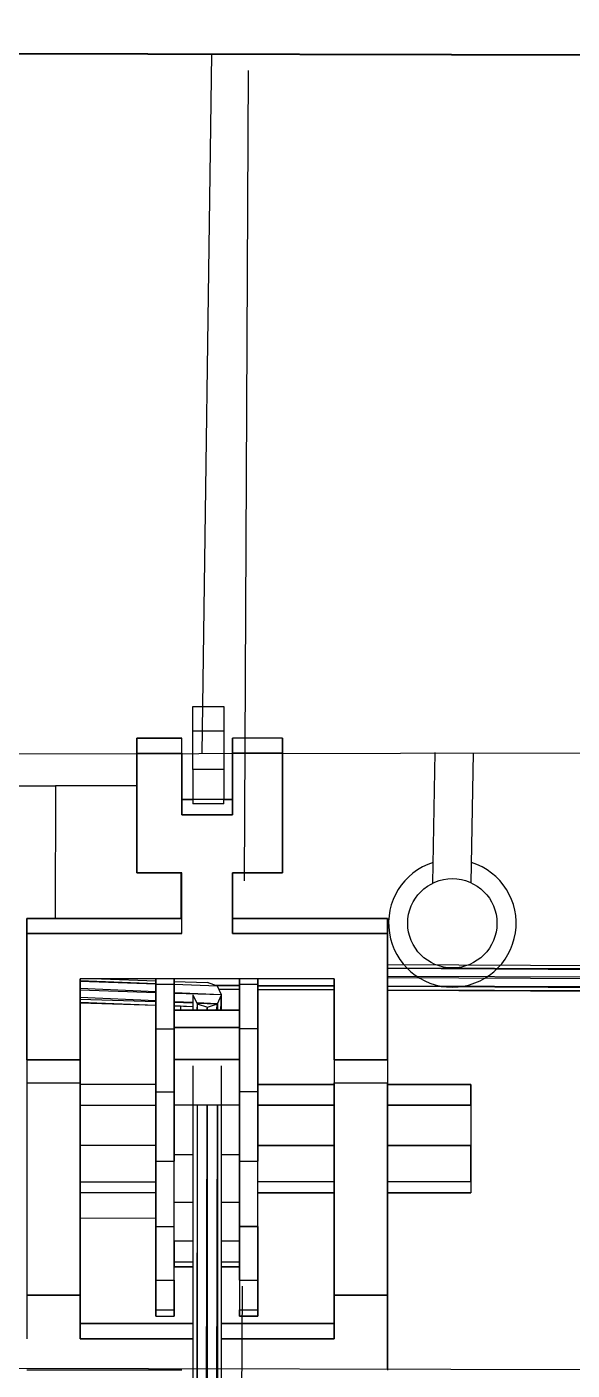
# Model space of a CAD drawing. Header units: millimetres. Extents: x -4997 to -4876, y -8737 to -8661.
# Drawn here: x -4948.291 to -4947.863, y -8694.114 to -8693.061 of the extents above; entities that cross this region are included whole.
import ezdxf

# ---------------------------------------------------------------- set-up
doc = ezdxf.new("R2010")
doc.units = ezdxf.units.MM
doc.header["$LTSCALE"] = 0.1
doc.linetypes.add('HIDDEN', pattern=[9.525, 6.35, -3.175])
for name, color, linetype in [('cobertura nova', 4, 'Continuous'), ('imagem', 7, 'Continuous'), ('layout cobertura', 251, 'Continuous'), ('visto', 9, 'Continuous')]:
    doc.layers.add(name, color=color, linetype=linetype)
doc.layers.add('coberturas', color=7, linetype='Continuous', lineweight=40)
picture_1 = doc.add_image_def('image1.jpg', size_in_pixel=(1920, 1080))

# ---------------------------------------------------------------- blocks, each defined once
blk = doc.blocks.new('descida pluvial ext')
for p, q in [((-4901.9535, -8405.1507), (-4901.9553, -8405.2522)), ((-4901.9235, -8405.1504), (-4901.9253, -8405.2527))]:
    blk.add_line(p, q)
blk.add_circle((-4901.9388, -8405.119), 0.035)
blk.add_arc((-4901.9388, -8405.119), 0.05, 287.5099, 252.5885)

msp = doc.modelspace()

# ---------------------------------------------------------------- linework, layer by layer
at = {"layer": 'cobertura nova'}
for p, q in [((-4948.1603, -8693.5936), (-4948.136, -8693.5936)), ((-4948.1603, -8693.6126), (-4948.1603, -8693.5936)), ((-4948.136, -8693.5936), (-4948.136, -8693.6126)), ((-4948.1603, -8693.6126), (-4948.136, -8693.6126)), ((-4948.1603, -8693.6428), (-4948.1603, -8693.6126)), ((-4948.136, -8693.6126), (-4948.136, -8693.6428)), ((-4948.2042, -8693.6301), (-4948.2042, -8693.6184)), ((-4948.2042, -8693.6184), (-4948.1689, -8693.6184)), ((-4948.1689, -8693.6184), (-4948.2042, -8693.6184)), ((-4948.2042, -8693.6665), (-4948.2042, -8693.6184)), ((-4948.2042, -8693.6184), (-4948.2042, -8693.6301)), ((-4948.1689, -8693.6301), (-4948.1689, -8693.6184)), ((-4948.1293, -8693.6665), (-4948.1293, -8693.6184)), ((-4948.1293, -8693.6184), (-4948.1293, -8693.6301)), ((-4948.0901, -8693.6184), (-4948.1293, -8693.6184)), ((-4948.1293, -8693.6301), (-4948.1293, -8693.6184)), ((-4948.0901, -8693.6184), (-4948.0901, -8693.6301)), ((-4948.0901, -8693.6301), (-4948.0901, -8693.6184)), ((-4948.2042, -8693.6783), (-4948.2042, -8693.6301)), ((-4948.2042, -8693.6301), (-4948.1689, -8693.6301)), ((-4948.2042, -8693.6301), (-4948.2042, -8693.6783)), ((-4948.1689, -8693.6301), (-4948.1689, -8693.6783)), ((-4948.1689, -8693.6301), (-4948.1689, -8693.6665)), ((-4948.1689, -8693.6783), (-4948.1689, -8693.6301)), ((-4948.1293, -8693.6783), (-4948.1293, -8693.6301)), ((-4948.1293, -8693.6301), (-4948.0901, -8693.6301)), ((-4948.1293, -8693.6301), (-4948.1293, -8693.6783)), ((-4948.1293, -8693.6301), (-4948.1293, -8693.6301)), ((-4948.0901, -8693.6301), (-4948.1293, -8693.6301)), ((-4948.0901, -8693.6301), (-4948.0901, -8693.6783)), ((-4948.0901, -8693.6783), (-4948.0901, -8693.6301)), ((-4948.136, -8693.6428), (-4948.1603, -8693.6428)), ((-4948.1603, -8693.6428), (-4948.1603, -8693.6665)), ((-4948.136, -8693.6428), (-4948.136, -8693.6665)), ((-4948.4301, -8693.656), (-4948.268, -8693.6558)), ((-4948.268, -8693.6558), (-4948.4301, -8693.6562)), ((-4948.268, -8693.6558), (-4948.2684, -8693.7596)), ((-4948.2042, -8693.6557), (-4948.268, -8693.6558)), ((-4948.2042, -8693.6665), (-4948.2042, -8693.6783)), ((-4948.2042, -8693.6783), (-4948.2042, -8693.6665)), ((-4948.1689, -8693.6665), (-4948.1603, -8693.6665)), ((-4948.1689, -8693.6665), (-4948.1689, -8693.6783)), ((-4948.1603, -8693.6665), (-4948.1689, -8693.6665)), ((-4948.1603, -8693.6665), (-4948.1603, -8693.6699)), ((-4948.136, -8693.6665), (-4948.1603, -8693.6665)), ((-4948.136, -8693.6665), (-4948.1293, -8693.6665)), ((-4948.1293, -8693.6665), (-4948.136, -8693.6665)), ((-4948.136, -8693.6699), (-4948.136, -8693.6665)), ((-4948.1293, -8693.6665), (-4948.1293, -8693.6783)), ((-4948.1293, -8693.6783), (-4948.1293, -8693.6665)), ((-4948.2042, -8693.7238), (-4948.2042, -8693.6783)), ((-4948.2042, -8693.6783), (-4948.2042, -8693.7238)), ((-4948.1689, -8693.6783), (-4948.1689, -8693.6783)), ((-4948.1689, -8693.6783), (-4948.1293, -8693.6783)), ((-4948.1293, -8693.6783), (-4948.1689, -8693.6783)), ((-4948.136, -8693.6699), (-4948.1603, -8693.6699)), ((-4948.0901, -8693.6783), (-4948.0901, -8693.7238)), ((-4948.0901, -8693.712), (-4948.0901, -8693.6783)), ((-4948.0901, -8693.6783), (-4948.0901, -8693.712)), ((-4948.0901, -8693.7238), (-4948.0901, -8693.6783)), ((-4948.1689, -8693.7238), (-4948.2042, -8693.7238)), ((-4948.2042, -8693.7238), (-4948.1689, -8693.7238)), ((-4948.2042, -8693.7238), (-4948.2042, -8693.7238)), ((-4948.1698, -8693.7238), (-4948.1699, -8693.7596)), ((-4948.1689, -8693.7715), (-4948.1689, -8693.7238)), ((-4948.0901, -8693.7238), (-4948.1293, -8693.7238)), ((-4948.1293, -8693.7238), (-4948.1293, -8693.7715)), ((-4948.1293, -8693.7597), (-4948.1293, -8693.7238)), ((-4948.1293, -8693.7714), (-4948.1293, -8693.7238)), ((-4948.1293, -8693.7238), (-4948.0901, -8693.7238)), ((-4948.0901, -8693.7238), (-4948.0901, -8693.7238)), ((-4948.0901, -8693.7238), (-4948.0901, -8693.7238)), ((-4948.2905, -8693.7714), (-4948.2905, -8693.7596)), ((-4948.2905, -8693.7596), (-4948.2487, -8693.7596)), ((-4948.2905, -8693.7596), (-4948.2905, -8693.7714)), ((-4948.2487, -8693.7597), (-4948.2905, -8693.7597)), ((-4948.2487, -8693.7596), (-4948.1689, -8693.7596)), ((-4948.1689, -8693.7597), (-4948.2487, -8693.7597)), ((-4948.1293, -8693.7596), (-4948.0496, -8693.7596)), ((-4948.0496, -8693.7597), (-4948.1293, -8693.7597)), ((-4948.0496, -8693.7596), (-4948.0077, -8693.7596)), ((-4948.0077, -8693.7597), (-4948.0496, -8693.7597)), ((-4948.0077, -8693.7714), (-4948.0077, -8693.7596)), ((-4948.0077, -8693.7596), (-4948.0077, -8693.7714)), ((-4948.2487, -8693.7714), (-4948.2905, -8693.7714)), ((-4948.2905, -8693.7715), (-4948.2905, -8693.7714)), ((-4948.2905, -8693.7714), (-4948.2905, -8693.8069)), ((-4948.2905, -8693.807), (-4948.2905, -8693.7715)), ((-4948.2905, -8693.7715), (-4948.2487, -8693.7715)), ((-4948.1689, -8693.7714), (-4948.2487, -8693.7714)), ((-4948.2487, -8693.7715), (-4948.1689, -8693.7715)), ((-4948.0496, -8693.7714), (-4948.1293, -8693.7714)), ((-4948.1293, -8693.7715), (-4948.0496, -8693.7715)), ((-4948.0077, -8693.7714), (-4948.0496, -8693.7714)), ((-4948.0496, -8693.7715), (-4948.0077, -8693.7715)), ((-4948.0077, -8693.7715), (-4948.0077, -8693.7714)), ((-4948.0077, -8693.8069), (-4948.0077, -8693.7714)), ((-4948.0077, -8693.7714), (-4948.0077, -8693.7715)), ((-4948.0077, -8693.7715), (-4948.0077, -8693.807)), ((-4948.0077, -8693.7952), (-4948.0077, -8693.7716)), ((-4948.2905, -8693.807), (-4948.2905, -8693.7951)), ((-4948.0077, -8693.8587), (-4948.0077, -8693.7952)), ((-4948.0077, -8693.7957), (-4946.2993, -8693.804)), ((-4946.2993, -8693.8055), (-4948.0077, -8693.7985)), ((-4948.0077, -8693.7987), (-4946.2993, -8693.807)), ((-4946.2993, -8693.8106), (-4948.0077, -8693.8052)), ((-4948.2905, -8693.8069), (-4948.2905, -8693.8704)), ((-4948.2905, -8693.8705), (-4948.2905, -8693.807)), ((-4948.2487, -8693.8704), (-4948.2487, -8693.8069)), ((-4948.1689, -8693.807), (-4948.2487, -8693.807)), ((-4948.2487, -8693.807), (-4948.2487, -8693.8705)), ((-4948.1893, -8693.8108), (-4948.2487, -8693.8085)), ((-4948.1893, -8693.811), (-4948.2487, -8693.809)), ((-4948.1893, -8693.8172), (-4948.2487, -8693.8145)), ((-4948.1893, -8693.8178), (-4948.2487, -8693.8158)), ((-4948.2321, -8693.807), (-4948.1893, -8693.8085)), ((-4948.1893, -8693.8115), (-4948.1893, -8693.807)), ((-4948.1893, -8693.8115), (-4948.1893, -8693.807)), ((-4948.1893, -8693.807), (-4948.1893, -8693.8115)), ((-4948.1749, -8693.8115), (-4948.1893, -8693.8115)), ((-4948.1893, -8693.8462), (-4948.1893, -8693.8115)), ((-4948.1893, -8693.8115), (-4948.1893, -8693.8462)), ((-4948.1749, -8693.8115), (-4948.1749, -8693.807)), ((-4948.1749, -8693.807), (-4948.1749, -8693.8115)), ((-4948.1749, -8693.8089), (-4948.149, -8693.8098)), ((-4948.1411, -8693.8127), (-4948.1749, -8693.8114)), ((-4948.1749, -8693.8462), (-4948.1749, -8693.8115)), ((-4948.1749, -8693.8115), (-4948.1749, -8693.8462)), ((-4948.1411, -8693.8127), (-4948.1749, -8693.8115)), ((-4948.1293, -8693.807), (-4948.1689, -8693.807)), ((-4948.1411, -8693.8127), (-4948.149, -8693.8098)), ((-4948.1434, -8693.8118), (-4948.1237, -8693.8119)), ((-4948.1424, -8693.8122), (-4948.1237, -8693.8123)), ((-4948.1378, -8693.8195), (-4948.1411, -8693.8127)), ((-4948.14, -8693.8149), (-4948.1237, -8693.815)), ((-4948.1399, -8693.8151), (-4948.1237, -8693.8152)), ((-4948.0496, -8693.807), (-4948.1293, -8693.807)), ((-4948.1238, -8693.8211), (-4948.1238, -8693.807)), ((-4948.1238, -8693.807), (-4948.1238, -8693.8115)), ((-4948.1238, -8693.8115), (-4948.1238, -8693.8462)), ((-4948.1237, -8693.8115), (-4948.1237, -8693.807)), ((-4948.1093, -8693.8115), (-4948.1237, -8693.8115)), ((-4948.1237, -8693.8462), (-4948.1237, -8693.8115)), ((-4948.1093, -8693.807), (-4948.1093, -8693.8115)), ((-4948.1093, -8693.8211), (-4948.1093, -8693.807)), ((-4948.1093, -8693.8115), (-4948.1093, -8693.807)), ((-4948.1093, -8693.8115), (-4948.1093, -8693.8462)), ((-4948.1093, -8693.8462), (-4948.1093, -8693.8115)), ((-4948.1093, -8693.8119), (-4948.0496, -8693.8121)), ((-4948.1093, -8693.8123), (-4948.0496, -8693.8126)), ((-4948.1093, -8693.8151), (-4948.0496, -8693.8153)), ((-4948.1093, -8693.8152), (-4948.0496, -8693.8155)), ((-4948.0496, -8693.8069), (-4948.0496, -8693.8704)), ((-4948.0496, -8693.8705), (-4948.0496, -8693.807)), ((-4948.0496, -8693.807), (-4948.0496, -8693.8587)), ((-4948.0496, -8693.8586), (-4948.0496, -8693.807)), ((-4948.0077, -8693.8058), (-4946.2993, -8693.814)), ((-4948.0077, -8693.8704), (-4948.0077, -8693.8069)), ((-4948.0077, -8693.807), (-4948.0077, -8693.8705)), ((-4948.0077, -8693.807), (-4948.0077, -8693.8586)), ((-4948.0077, -8693.8123), (-4946.2993, -8693.8176)), ((-4948.0077, -8693.8128), (-4946.2993, -8693.8209)), ((-4948.0077, -8693.8155), (-4946.2993, -8693.8224)), ((-4948.0077, -8693.8157), (-4946.2993, -8693.8238)), ((-4948.1893, -8693.8242), (-4948.2487, -8693.8215)), ((-4948.2487, -8693.8228), (-4948.1893, -8693.8248)), ((-4948.1893, -8693.8277), (-4948.2487, -8693.8254)), ((-4948.1893, -8693.8279), (-4948.2487, -8693.8259)), ((-4948.1378, -8693.8195), (-4948.1749, -8693.8179)), ((-4948.1378, -8693.8195), (-4948.1749, -8693.8183)), ((-4948.1603, -8693.8255), (-4948.1749, -8693.8249)), ((-4948.1749, -8693.8253), (-4948.1603, -8693.8258)), ((-4948.1603, -8693.8195), (-4948.1603, -8693.8316)), ((-4948.1603, -8693.8195), (-4948.157, -8693.8264)), ((-4948.1411, -8693.8264), (-4948.1573, -8693.8257)), ((-4948.157, -8693.8264), (-4948.1573, -8693.8316)), ((-4948.1572, -8693.8259), (-4948.1411, -8693.8264)), ((-4948.157, -8693.8264), (-4948.157, -8693.8316)), ((-4948.157, -8693.8264), (-4948.149, -8693.8292)), ((-4948.149, -8693.8292), (-4948.1411, -8693.8264)), ((-4948.1418, -8693.8316), (-4948.1411, -8693.8264)), ((-4948.1411, -8693.8264), (-4948.1378, -8693.8195)), ((-4948.1411, -8693.8264), (-4948.1411, -8693.8316)), ((-4948.1384, -8693.8316), (-4948.1378, -8693.8195)), ((-4948.1378, -8693.8316), (-4948.1378, -8693.8195)), ((-4948.1238, -8693.8316), (-4948.1238, -8693.8211)), ((-4948.1603, -8693.8288), (-4948.1749, -8693.8282)), ((-4948.1603, -8693.8289), (-4948.1749, -8693.8284)), ((-4948.1237, -8693.8316), (-4948.1749, -8693.8316)), ((-4948.1749, -8693.8316), (-4948.1237, -8693.8316)), ((-4948.1701, -8693.8285), (-4948.1701, -8693.8316)), ((-4948.1494, -8693.8316), (-4948.149, -8693.8292)), ((-4948.149, -8693.8316), (-4948.149, -8693.8292)), ((-4948.1237, -8693.8316), (-4948.1237, -8693.845)), ((-4948.2487, -8693.8897), (-4948.2487, -8693.8418)), ((-4948.2487, -8693.8418), (-4948.2487, -8693.8418)), ((-4948.2487, -8693.8418), (-4948.2487, -8693.8543)), ((-4948.1893, -8693.8462), (-4948.1749, -8693.8462)), ((-4948.1893, -8693.8956), (-4948.1893, -8693.8462)), ((-4948.1893, -8693.8462), (-4948.1893, -8693.8956)), ((-4948.1237, -8693.845), (-4948.1749, -8693.845)), ((-4948.1749, -8693.845), (-4948.1237, -8693.845)), ((-4948.1749, -8693.8956), (-4948.1749, -8693.8462)), ((-4948.1749, -8693.8462), (-4948.1749, -8693.8956)), ((-4948.1603, -8693.845), (-4948.1603, -8693.845)), ((-4948.1582, -8693.845), (-4948.1582, -8693.845)), ((-4948.157, -8693.845), (-4948.157, -8693.845)), ((-4948.1514, -8693.845), (-4948.1514, -8693.845)), ((-4948.149, -8693.845), (-4948.149, -8693.845)), ((-4948.1436, -8693.845), (-4948.1436, -8693.845)), ((-4948.1411, -8693.845), (-4948.1411, -8693.845)), ((-4948.1391, -8693.845), (-4948.1391, -8693.845)), ((-4948.1378, -8693.845), (-4948.1378, -8693.845)), ((-4948.1238, -8693.8462), (-4948.1238, -8693.8956)), ((-4948.1093, -8693.8462), (-4948.1237, -8693.8462)), ((-4948.1237, -8693.8956), (-4948.1237, -8693.8462)), ((-4948.1093, -8693.8462), (-4948.1093, -8693.8956)), ((-4948.1093, -8693.8956), (-4948.1093, -8693.8462)), ((-4948.0496, -8693.8418), (-4948.0496, -8693.8585)), ((-4948.0496, -8693.8418), (-4948.0496, -8693.8418)), ((-4948.1893, -8693.8631), (-4948.1893, -8693.906)), ((-4948.0496, -8693.8704), (-4948.0496, -8693.8587)), ((-4948.2905, -8693.8704), (-4948.2487, -8693.8704)), ((-4948.2487, -8693.8705), (-4948.2905, -8693.8705)), ((-4948.2905, -8693.8705), (-4948.2905, -8693.8883)), ((-4948.2487, -8693.8705), (-4948.2487, -8693.8883)), ((-4948.1749, -8693.8701), (-4948.1237, -8693.8701)), ((-4948.1237, -8693.8701), (-4948.1749, -8693.8701)), ((-4948.1603, -8693.8752), (-4948.1603, -8696.4886)), ((-4948.14, -8696.4886), (-4948.1378, -8693.8752)), ((-4948.1378, -8696.4886), (-4948.1378, -8693.8752)), ((-4948.0496, -8693.8704), (-4948.0496, -8693.8883)), ((-4948.0496, -8693.8704), (-4948.0077, -8693.8704)), ((-4948.0077, -8693.8705), (-4948.0496, -8693.8705)), ((-4948.0496, -8693.8705), (-4948.0496, -8693.8897)), ((-4948.0077, -8693.8705), (-4948.0077, -8693.8883)), ((-4948.2905, -8693.8883), (-4948.2487, -8693.8883)), ((-4948.2905, -8693.8883), (-4948.2905, -8694.0103)), ((-4948.2487, -8693.8883), (-4948.2487, -8693.8897)), ((-4948.2487, -8694.0103), (-4948.2487, -8693.8883)), ((-4948.2487, -8693.8883), (-4948.2487, -8694.0103)), ((-4948.0496, -8694.0103), (-4948.0496, -8693.8883)), ((-4948.0496, -8693.8883), (-4948.0077, -8693.8883)), ((-4948.0496, -8693.8883), (-4948.0496, -8694.0103)), ((-4948.0077, -8693.8883), (-4948.0077, -8694.0103)), ((-4948.0077, -8693.8883), (-4948.0077, -8693.8897)), ((-4948.0077, -8694.0103), (-4948.0077, -8693.8883)), ((-4948.1893, -8693.8897), (-4948.2487, -8693.8897)), ((-4948.1893, -8693.8897), (-4948.1893, -8693.906)), ((-4948.1893, -8693.8956), (-4948.1749, -8693.8956)), ((-4948.1893, -8693.9499), (-4948.1893, -8693.8956)), ((-4948.1893, -8693.8956), (-4948.1893, -8693.9499)), ((-4948.1749, -8693.9499), (-4948.1749, -8693.8956)), ((-4948.1749, -8693.8956), (-4948.1749, -8693.9499)), ((-4948.1238, -8693.8956), (-4948.1238, -8693.9499)), ((-4948.1093, -8693.8956), (-4948.1237, -8693.8956)), ((-4948.1237, -8693.9499), (-4948.1237, -8693.8956)), ((-4948.1093, -8693.8897), (-4948.0496, -8693.8897)), ((-4948.0496, -8693.8897), (-4948.1093, -8693.8897)), ((-4948.1093, -8693.8956), (-4948.1093, -8693.9499)), ((-4948.1093, -8693.9499), (-4948.1093, -8693.8956)), ((-4948.0077, -8693.8897), (-4947.9423, -8693.8897)), ((-4947.9423, -8693.8897), (-4948.0077, -8693.8897)), ((-4947.9423, -8693.8897), (-4947.9423, -8693.8897)), ((-4947.9423, -8693.8897), (-4947.9423, -8693.906)), ((-4947.9423, -8693.906), (-4947.9423, -8693.8897)), ((-4948.2487, -8693.906), (-4948.1893, -8693.906)), ((-4948.1893, -8693.906), (-4948.1893, -8693.9375)), ((-4948.1378, -8693.9058), (-4948.1749, -8693.9058)), ((-4948.1749, -8693.9449), (-4948.1749, -8693.9058)), ((-4948.157, -8693.9058), (-4948.1592, -8696.4886)), ((-4948.157, -8693.9058), (-4948.157, -8696.4886)), ((-4948.1544, -8696.4886), (-4948.1491, -8693.9058)), ((-4948.149, -8696.4886), (-4948.149, -8693.9058)), ((-4948.1464, -8696.4886), (-4948.1411, -8693.9058)), ((-4948.1411, -8693.9058), (-4948.1411, -8696.4886)), ((-4948.1237, -8693.9058), (-4948.1378, -8693.9058)), ((-4948.1237, -8693.9058), (-4948.1237, -8693.9449)), ((-4948.0496, -8693.906), (-4948.1093, -8693.906)), ((-4948.1093, -8693.906), (-4948.0496, -8693.906)), ((-4947.9423, -8693.906), (-4948.0077, -8693.906)), ((-4948.0077, -8693.906), (-4947.9423, -8693.906)), ((-4947.9423, -8693.906), (-4947.9423, -8693.9375)), ((-4948.1893, -8693.9143), (-4948.1893, -8693.9143)), ((-4948.1749, -8693.9143), (-4948.1749, -8693.9143)), ((-4948.1893, -8693.9375), (-4948.2487, -8693.9375)), ((-4948.1893, -8693.9375), (-4948.1893, -8693.9499)), ((-4948.0496, -8693.9375), (-4948.1093, -8693.9375)), ((-4948.1093, -8693.9375), (-4948.0496, -8693.9375)), ((-4947.9423, -8693.9375), (-4948.0077, -8693.9375)), ((-4948.0077, -8693.9375), (-4947.9423, -8693.9375)), ((-4947.9423, -8693.9375), (-4947.9423, -8693.9659)), ((-4947.9423, -8693.9659), (-4947.9423, -8693.9375)), ((-4948.1893, -8693.9499), (-4948.1749, -8693.9499)), ((-4948.1893, -8694.0011), (-4948.1893, -8693.9499)), ((-4948.1893, -8693.9499), (-4948.1893, -8694.0011)), ((-4948.1603, -8693.9449), (-4948.1749, -8693.9449)), ((-4948.1749, -8694.0011), (-4948.1749, -8693.9499)), ((-4948.1237, -8693.9449), (-4948.1378, -8693.9449)), ((-4948.1238, -8693.9499), (-4948.1238, -8694.0011)), ((-4948.1237, -8693.9499), (-4948.1093, -8693.9499)), ((-4948.1237, -8694.0011), (-4948.1237, -8693.9499)), ((-4948.1093, -8694.0011), (-4948.1093, -8693.9499)), ((-4948.1093, -8693.9499), (-4948.1093, -8693.9499)), ((-4948.2487, -8693.9659), (-4948.1893, -8693.9659)), ((-4948.1893, -8693.9659), (-4948.1893, -8693.9745)), ((-4948.0496, -8693.9659), (-4948.1093, -8693.9659)), ((-4948.1093, -8693.9745), (-4948.1093, -8693.9659)), ((-4947.9423, -8693.9659), (-4948.0077, -8693.9659)), ((-4947.9423, -8693.9659), (-4947.9423, -8693.9745)), ((-4948.1893, -8693.9745), (-4948.2487, -8693.9745)), ((-4948.2487, -8693.9745), (-4948.2487, -8694.0081)), ((-4948.2487, -8694.0081), (-4948.2487, -8693.9745)), ((-4948.1749, -8693.9819), (-4948.1603, -8693.9819)), ((-4948.1378, -8693.9819), (-4948.1237, -8693.9819)), ((-4948.0496, -8693.9745), (-4948.1093, -8693.9745)), ((-4948.1093, -8693.9745), (-4948.0496, -8693.9745)), ((-4948.0496, -8693.9745), (-4948.0496, -8694.0081)), ((-4947.9423, -8693.9745), (-4948.0077, -8693.9745)), ((-4948.0077, -8693.9745), (-4947.9423, -8693.9745)), ((-4948.0077, -8693.9745), (-4948.0077, -8694.0081)), ((-4948.2487, -8693.9945), (-4948.1893, -8693.9943)), ((-4948.1893, -8694.0011), (-4948.1749, -8694.0011)), ((-4948.1893, -8694.0431), (-4948.1893, -8694.0011)), ((-4948.1893, -8694.0011), (-4948.1893, -8694.0431)), ((-4948.1749, -8694.0431), (-4948.1749, -8694.0011)), ((-4948.1238, -8694.0011), (-4948.1238, -8694.0431)), ((-4948.1238, -8694.0431), (-4948.1237, -8694.0011)), ((-4948.1237, -8694.0011), (-4948.1093, -8694.0011)), ((-4948.1093, -8694.0011), (-4948.1237, -8694.0011)), ((-4948.1093, -8694.018), (-4948.1093, -8694.0011)), ((-4948.1093, -8694.0011), (-4948.1093, -8694.0431)), ((-4948.1093, -8694.0011), (-4948.1093, -8694.018)), ((-4948.1093, -8694.0431), (-4948.1093, -8694.0011)), ((-4948.1093, -8694.0011), (-4948.1093, -8694.0011)), ((-4948.2905, -8694.0103), (-4948.2905, -8694.0547)), ((-4948.2487, -8694.0081), (-4948.2487, -8694.0249)), ((-4948.2487, -8694.0547), (-4948.2487, -8694.0103)), ((-4948.2487, -8694.0103), (-4948.2487, -8694.0547)), ((-4948.2487, -8694.0249), (-4948.2487, -8694.0103)), ((-4948.1749, -8694.0122), (-4948.1603, -8694.0122)), ((-4948.1749, -8694.0122), (-4948.1749, -8694.0289)), ((-4948.1378, -8694.0122), (-4948.1237, -8694.0122)), ((-4948.0496, -8694.0547), (-4948.0496, -8694.0103)), ((-4948.0496, -8694.0103), (-4948.0496, -8694.0547)), ((-4948.0077, -8694.0081), (-4948.0077, -8694.0249)), ((-4948.0077, -8694.0249), (-4948.0077, -8694.0103)), ((-4948.0077, -8694.0103), (-4948.0077, -8694.0547)), ((-4948.0077, -8694.0547), (-4948.0077, -8694.0103)), ((-4948.2487, -8694.0249), (-4948.2487, -8694.0771)), ((-4948.1237, -8694.0195), (-4948.1238, -8694.0289)), ((-4948.1093, -8694.018), (-4948.1093, -8694.018)), ((-4948.1093, -8694.0527), (-4948.1093, -8694.018)), ((-4948.1093, -8694.018), (-4948.1093, -8694.0527)), ((-4948.0077, -8694.0771), (-4948.0077, -8694.0249)), ((-4948.0077, -8694.0249), (-4948.0077, -8694.0249)), ((-4948.0077, -8694.0249), (-4948.0077, -8694.0771)), ((-4948.2487, -8694.0889), (-4948.2487, -8694.0367)), ((-4948.2487, -8694.0367), (-4948.2487, -8694.0547)), ((-4948.1603, -8694.0289), (-4948.1749, -8694.0289)), ((-4948.1749, -8694.0326), (-4948.1749, -8694.0289)), ((-4948.1749, -8694.0289), (-4948.1749, -8694.0326)), ((-4948.1603, -8694.0326), (-4948.1749, -8694.0326)), ((-4948.1749, -8694.0326), (-4948.1603, -8694.0326)), ((-4948.1238, -8694.0289), (-4948.1378, -8694.0289)), ((-4948.1238, -8694.0326), (-4948.1378, -8694.0326)), ((-4948.1378, -8694.0326), (-4948.1238, -8694.0326)), ((-4948.1238, -8694.0289), (-4948.1238, -8694.0326)), ((-4948.1238, -8694.0326), (-4948.1238, -8694.0289)), ((-4948.1238, -8694.0431), (-4948.1238, -8694.0326)), ((-4948.0077, -8694.0889), (-4948.0077, -8694.0367)), ((-4948.0077, -8694.0367), (-4948.0077, -8694.0547)), ((-4948.1893, -8694.0431), (-4948.1749, -8694.0431)), ((-4948.1893, -8694.0662), (-4948.1893, -8694.0431)), ((-4948.1893, -8694.0431), (-4948.1893, -8694.0662)), ((-4948.1749, -8694.0431), (-4948.1749, -8694.0662)), ((-4948.1749, -8694.0662), (-4948.1749, -8694.0431)), ((-4948.1749, -8694.0431), (-4948.1749, -8694.0527)), ((-4948.1238, -8694.0431), (-4948.1093, -8694.0431)), ((-4948.1238, -8694.0431), (-4948.1238, -8694.0662)), ((-4948.1093, -8694.0431), (-4948.1093, -8694.0662)), ((-4948.1093, -8694.0662), (-4948.1093, -8694.0431)), ((-4948.2487, -8694.0547), (-4948.2905, -8694.0547)), ((-4948.2905, -8694.0547), (-4948.2905, -8694.0889)), ((-4948.2905, -8694.0547), (-4948.2487, -8694.0547)), ((-4948.2487, -8694.0771), (-4948.2487, -8694.0547)), ((-4948.2487, -8694.0547), (-4948.2487, -8694.0889)), ((-4948.1749, -8694.0527), (-4948.1749, -8694.0713)), ((-4948.1093, -8694.0527), (-4948.1093, -8694.0713)), ((-4948.0496, -8694.0889), (-4948.0496, -8694.0547)), ((-4948.0496, -8694.0547), (-4948.0077, -8694.0547)), ((-4948.0077, -8694.0547), (-4948.0496, -8694.0547)), ((-4948.0496, -8694.0547), (-4948.0496, -8694.0889)), ((-4948.0077, -8694.0547), (-4948.0077, -8694.0889)), ((-4948.1893, -8694.0662), (-4948.1749, -8694.0662)), ((-4948.1893, -8694.0713), (-4948.1893, -8694.0662)), ((-4948.1893, -8694.0662), (-4948.1893, -8694.0713)), ((-4948.1749, -8694.0662), (-4948.1749, -8694.0713)), ((-4948.1749, -8694.0713), (-4948.1749, -8694.0662)), ((-4948.1238, -8694.0662), (-4948.1093, -8694.0662)), ((-4948.1238, -8694.0713), (-4948.1238, -8694.0662)), ((-4948.1238, -8694.0662), (-4948.1238, -8694.0713)), ((-4948.1093, -8694.0662), (-4948.1093, -8694.0713)), ((-4948.1093, -8694.0713), (-4948.1093, -8694.0662)), ((-4948.1689, -8694.0771), (-4948.2487, -8694.0771)), ((-4948.2487, -8694.0771), (-4948.2487, -8694.0889)), ((-4948.2487, -8694.0889), (-4948.2487, -8694.0771)), ((-4948.2487, -8694.0771), (-4948.1689, -8694.0771)), ((-4948.1893, -8694.0713), (-4948.1749, -8694.0713)), ((-4948.1603, -8694.0771), (-4948.1689, -8694.0771)), ((-4948.1689, -8694.0771), (-4948.1603, -8694.0771)), ((-4948.1293, -8694.0771), (-4948.1378, -8694.0771)), ((-4948.1378, -8694.0771), (-4948.1293, -8694.0771)), ((-4948.0496, -8694.0771), (-4948.1293, -8694.0771)), ((-4948.1293, -8694.0771), (-4948.0496, -8694.0771)), ((-4948.1093, -8694.0713), (-4948.1238, -8694.0713)), ((-4948.1238, -8694.0713), (-4948.1093, -8694.0713)), ((-4948.0496, -8694.0771), (-4948.0496, -8694.0889)), ((-4948.0077, -8694.0771), (-4948.0077, -8694.1129)), ((-4948.2487, -8694.0889), (-4948.1689, -8694.0889)), ((-4948.1689, -8694.0889), (-4948.2487, -8694.0889)), ((-4948.1689, -8694.0889), (-4948.1603, -8694.0889)), ((-4948.1603, -8694.0889), (-4948.1689, -8694.0889)), ((-4948.1378, -8694.0889), (-4948.1293, -8694.0889)), ((-4948.1293, -8694.0889), (-4948.1378, -8694.0889)), ((-4948.1293, -8694.0889), (-4948.0496, -8694.0889)), ((-4948.0496, -8694.0889), (-4948.1293, -8694.0889)), ((-4948.0077, -8694.0889), (-4948.0077, -8694.1135)), ((-4948.0077, -8694.1129), (-4948.0077, -8694.0889)), ((-4948.2487, -8694.1135), (-4948.2905, -8694.1135)), ((-4948.1689, -8694.1135), (-4948.2487, -8694.1135))]:
    msp.add_line(p, q, dxfattribs=at)
at = {"layer": 'coberturas'}
msp.add_line((-4950.0004, -8693.0783), (-4938.2992, -8693.1039), dxfattribs=at)
at = {"layer": 'layout cobertura', "linetype": 'HIDDEN'}
msp.add_line((-4948.331, -8736.5921), (-4948.0047, -8670.332), dxfattribs=at)
at = {"layer": 'visto'}
for p, q in [((-4948.1531, -8693.6305), (-4948.1455, -8693.0824)), ((-4946.2992, -8693.628), (-4948.482, -8693.631))]:
    msp.add_line(p, q, dxfattribs=at)
msp.add_line((-4946.2992, -8694.1165), (-4950.0004, -8694.1086), dxfattribs=at).dxf.unprotected_set("ltscale", 0)

# ---------------------------------------------------------------- block references
at = {"layer": 'visto', "rotation": 180}
msp.add_blockref('descida pluvial ext', (-9849.8957, -17098.8824), dxfattribs=at)
msp.add_blockref('descida pluvial ext', (-9849.8957, -17098.8824), dxfattribs=at)

# ---------------------------------------------------------------- pictures from other files: only their frames are drawn
at = {"layer": 'imagem'}
image = msp.add_image(picture_1, insert=(-4995.0367, -8736.0525), size_in_units=(116.4021, 65.4762), dxfattribs=at)
image.dxf.flags = 7

doc.saveas('drawing.dxf')
